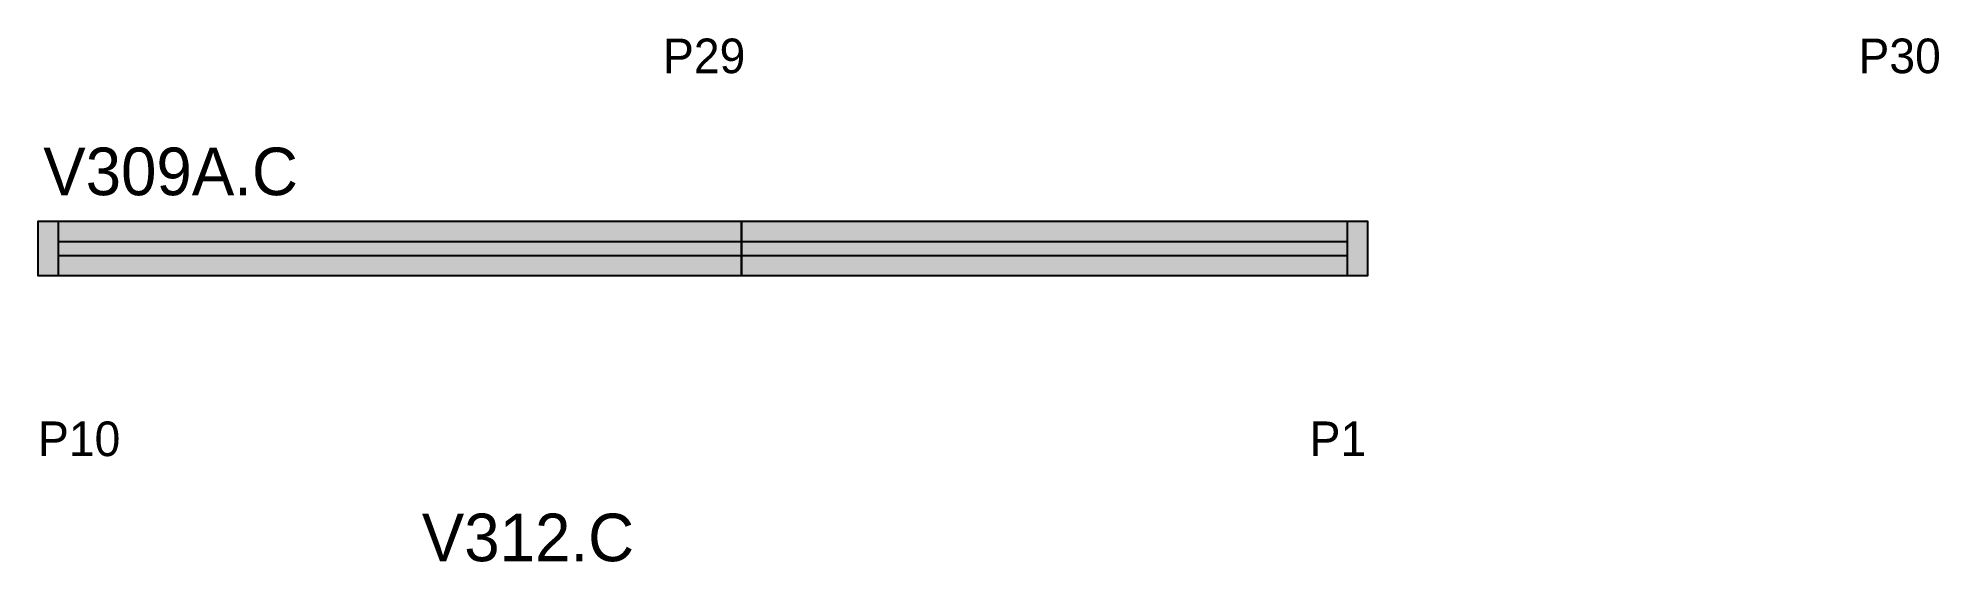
# Model space of a CAD drawing. Header units: metres. Extents: x 3842 to 4501, y 554 to 735.
import ezdxf

# ---------------------------------------------------------------- set-up
doc = ezdxf.new("R2010")
doc.units = ezdxf.units.M
for name, color, linetype in [('5', 7, 'Continuous'), ('NOMENCLATURA', 7, 'Continuous'), ('Painéis', 7, 'Continuous'), ('REAPROVEITAMENTO', 7, 'Continuous'), ('SARR_2.2x7', 7, 'Continuous')]:
    doc.layers.add(name, color=color, linetype=linetype)

msp = doc.modelspace()

# ---------------------------------------------------------------- hatches: boundary and pattern name
at = {"layer": 'REAPROVEITAMENTO'}
h = msp.add_hatch(color=7, dxfattribs=at)
h.dxf.hatch_style = 1
h.paths.add_polyline_path([(4303.02, 652.81), (4303.02, 671.81), (4303.02, 671.81), (3842.02, 671.81), (3842.02, 671.81), (3842.02, 652.81), (3842.02, 652.81), (4303.02, 652.81)])

# ---------------------------------------------------------------- linework, layer by layer
at = {"layer": 'Painéis', "color": 7, "lineweight": 25}
for points in [[(4086.02, 652.81), (3842.02, 652.81), (3842.02, 671.81), (4086.02, 671.81)], [(4086.02, 671.81), (4303.02, 671.81), (4303.02, 652.81), (4086.02, 652.81)]]:
    msp.add_lwpolyline(points, close=True, dxfattribs=at)
at = {"layer": 'SARR_2.2x7', "color": 7, "lineweight": 25}
for p, q in [((3849.02, 671.81), (3849.02, 652.81)), ((4296.02, 671.81), (4296.02, 652.81)), ((3849.02, 664.81), (4086.02, 664.81)), ((4086.02, 659.81), (3849.02, 659.81)), ((4086.02, 664.81), (4296.02, 664.81)), ((4296.02, 659.81), (4086.02, 659.81))]:
    msp.add_line(p, q, dxfattribs=at)

# ---------------------------------------------------------------- texts
at = {"layer": '5', "color": 7, "lineweight": 25}
for s, p in [('P29', (4058.74, 723.06)), ('P30', (4473.29, 723.06)), ('P10', (3842.01, 590.4)), ('P1', (4282.96, 590.4))]:
    msp.add_text(s, height=12, dxfattribs=at).set_placement(p)
at = {"layer": 'NOMENCLATURA', "color": 7, "lineweight": 25}
for s, p in [('V309A.C', (3843.83, 680.79)), ('V312.C', (3975.11, 553.97))]:
    msp.add_text(s, height=16.5, dxfattribs=at).set_placement(p)

doc.saveas('drawing.dxf')
